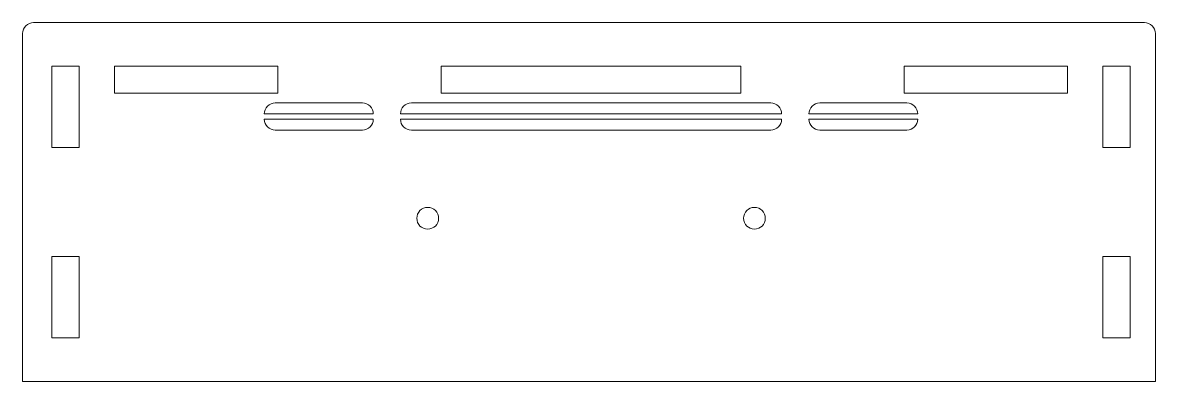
# Model space of a CAD drawing. Header units: millimetres. Extents: x -104 to 104, y -33 to 33.
import ezdxf

# ---------------------------------------------------------------- set-up
doc = ezdxf.new("R2010")
doc.units = ezdxf.units.MM

msp = doc.modelspace()

# ---------------------------------------------------------------- linework, layer by layer
at = {"color": 1, "lineweight": 5, "true_color": 0xff0000, "flags": 128}
for points in [[(-104.38, -33), (103.62, -33), (103.62, 31, 0.414214), (101.62, 33), (-102.38, 33, 0.414214), (-104.38, 31)], [(-60, 16.22), (-40, 16.22, 0.414214), (-42, 18.22), (-58, 18.22, 0.414214)], [(-33, 18.22), (33, 18.22, -0.414214), (35, 16.22), (-35, 16.22, -0.414214)], [(60, 16.22, 0.414214), (58, 18.22), (42, 18.22, 0.414214), (40, 16.22)], [(-60, 15.22, 0.414214), (-58, 13.22), (-42, 13.22, 0.414214), (-40, 15.22)], [(-33, 13.22), (33, 13.22, 0.414214), (35, 15.22), (-35, 15.22, 0.414214)], [(58, 13.22), (42, 13.22, -0.414214), (40, 15.22), (60, 15.22, -0.414214)]]:
    msp.add_lwpolyline(points, format="xyb", close=True, dxfattribs=at)
for points in [[(-99, 10), (-99, 25), (-94, 25), (-94, 10)], [(-57.5, 20), (-87.5, 20), (-87.5, 25), (-57.5, 25)], [(27.5, 20), (-27.5, 20), (-27.5, 25), (27.5, 25)], [(87.5, 20), (57.5, 20), (57.5, 25), (87.5, 25)], [(94, 10), (94, 25), (99, 25), (99, 10)], [(-99, -25), (-99, -10), (-94, -10), (-94, -25)], [(94, -25), (94, -10), (99, -10), (99, -25)]]:
    msp.add_lwpolyline(points, close=True, dxfattribs=at)
at = {"color": 1, "lineweight": 5, "true_color": 0xff0000}
for centre in [(-30, -3), (30, -3)]:
    msp.add_circle(centre, 2, dxfattribs=at)

doc.saveas('drawing.dxf')
